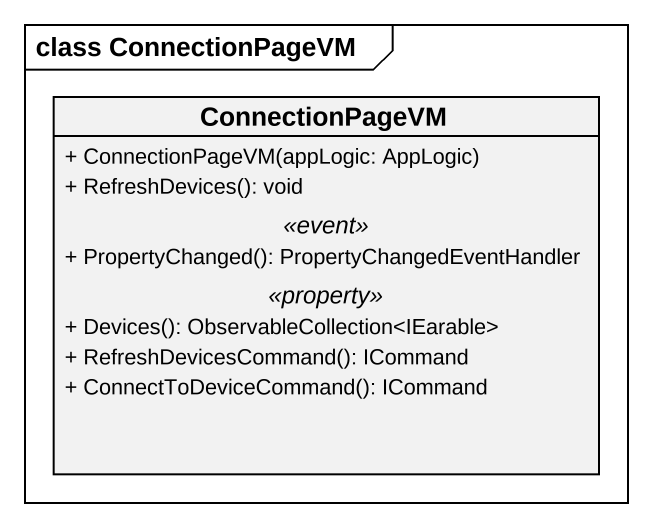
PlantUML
@startuml
mainframe class ConnectionPageVM
hide circle
hide empty members
skinparam classAttributeIconSize 0
class ConnectionPageVM {
  + ConnectionPageVM(appLogic: AppLogic)
  + RefreshDevices(): void
  .. <<event>> ..
  + PropertyChanged(): PropertyChangedEventHandler
  .. <<property>> ..
  + Devices(): ObservableCollection<IEarable>
  + RefreshDevicesCommand(): ICommand
  + ConnectToDeviceCommand(): ICommand
}
@enduml
